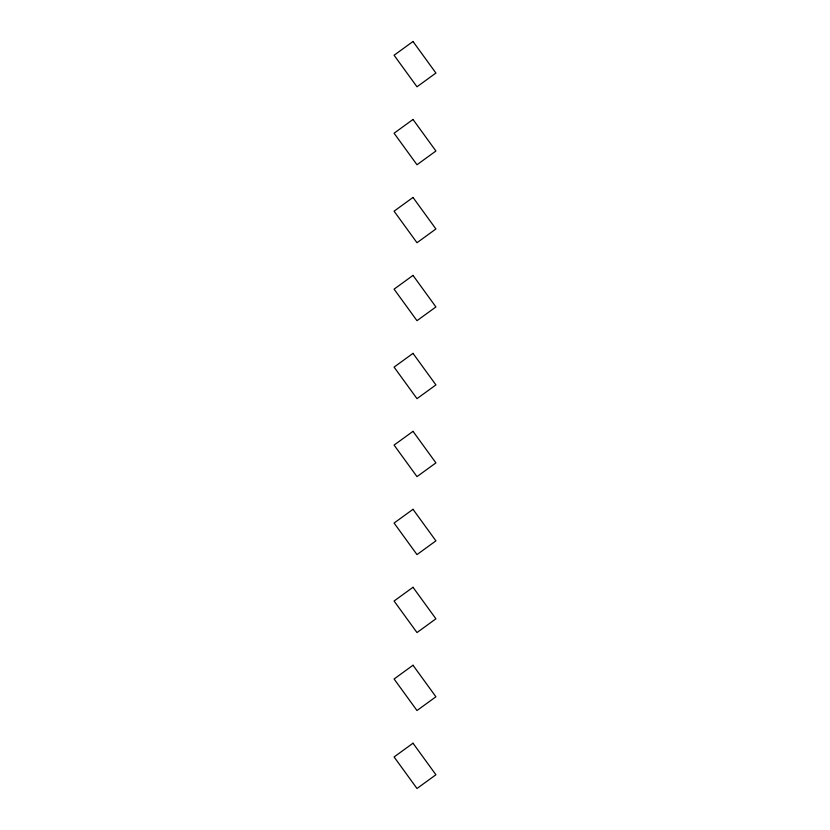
<?xml version="1.0" encoding="UTF-8"?>
<svg xmlns="http://www.w3.org/2000/svg" width="830" height="830" viewBox="0 0 830 830"><rect width="100%" height="100%" fill="white"/><g stroke="black" fill="none" stroke-linecap="round" stroke-linejoin="round"><path stroke-width="1.25" d="M413.008 41.5L394.084 55.247L416.992 86.787L435.916 73.04L413.008 41.5M413.008 119.468L394.084 133.215L416.992 164.755L435.916 151.008L413.008 119.468M413.008 197.436L394.084 211.183L416.992 242.723L435.916 228.976L413.008 197.436M413.008 275.404L394.084 289.151L416.992 320.691L435.916 306.944L413.008 275.404M413.008 353.373L394.084 367.119L416.992 398.659L435.916 384.913L413.008 353.373M413.008 431.341L394.084 445.088L416.992 476.627L435.916 462.881L413.008 431.341M413.008 509.309L394.084 523.056L416.992 554.596L435.916 540.849L413.008 509.309M413.008 587.277L394.084 601.024L416.992 632.564L435.916 618.817L413.008 587.277M413.008 665.245L394.084 678.992L416.992 710.532L435.916 696.785L413.008 665.245M413.008 743.213L394.084 756.96L416.992 788.5L435.916 774.753L413.008 743.213"/></g></svg>
